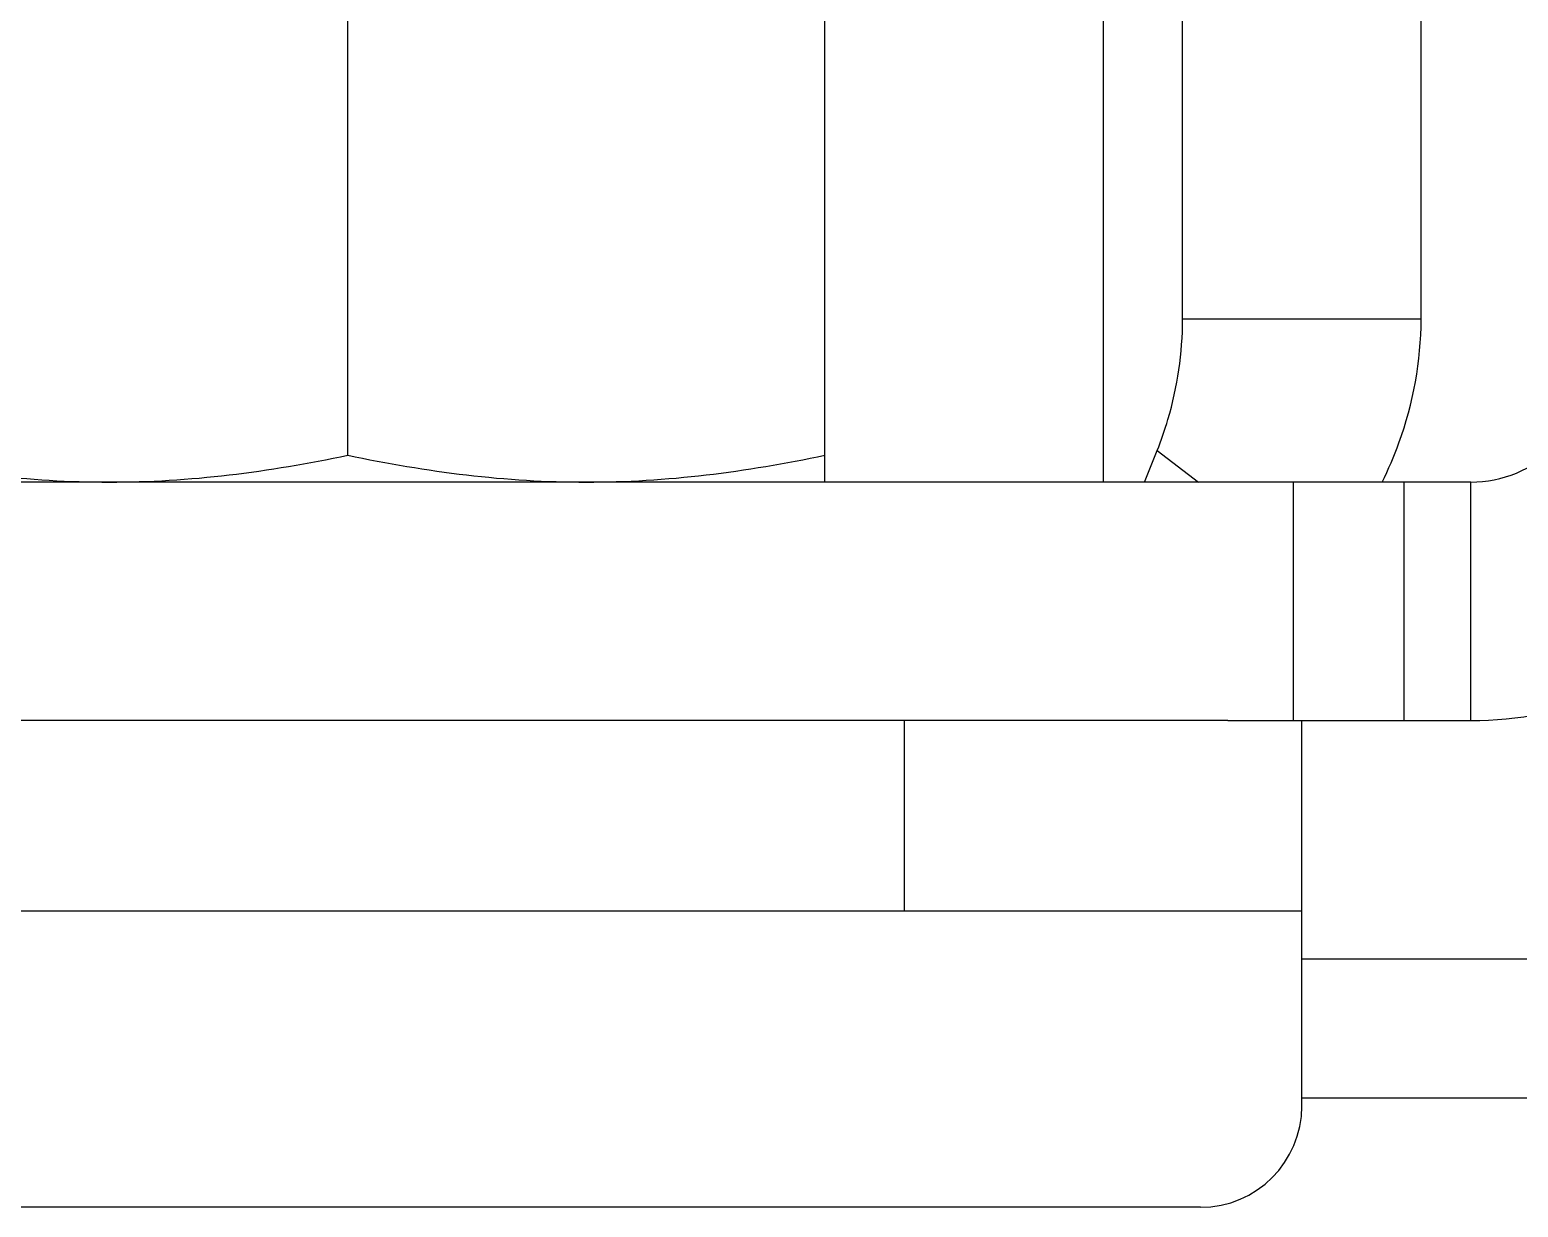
# Model space of a CAD drawing. Extents: x 1382187 to 1725648, y 860327 to 1571294.
# Drawn here: x 1535762 to 1536068.2, y 1235254.7 to 1235496.9 of the extents above; entities that cross this region are included whole.
import ezdxf

# ---------------------------------------------------------------- set-up
doc = ezdxf.new("R2010")
doc.units = 0
doc.header["$LTSCALE"] = 1000
doc.header["$MEASUREMENT"] = 0

msp = doc.modelspace()

# ---------------------------------------------------------------- linework, layer by layer
for p, q in [((1535982.76, 1236292.77), (1535982.76, 1235403.86)), ((1535999.12, 1235437.38), (1535999.12, 1236051.14)), ((1536048.18, 1235437.38), (1536048.18, 1236051.14)), ((1535925.52, 1235403.86), (1535925.52, 1235524.89)), ((1535827.39, 1235409.39), (1535827.39, 1235519.36)), ((1536048.18, 1235437.38), (1535999.12, 1235437.38)), ((1535991.29, 1235403.82), (1535993.9, 1235410.33)), ((1535993.9, 1235410.33), (1536002.41, 1235403.86)), ((1536058.41, 1235403.86), (1535596.37, 1235403.86)), ((1536021.94, 1235354.8), (1536021.94, 1235403.86)), ((1536044.68, 1235354.8), (1536044.68, 1235403.86)), ((1536058.41, 1235354.8), (1536058.41, 1235403.86)), ((1536008.4, 1235354.8), (1535640.55, 1235354.8)), ((1535941.88, 1235315.56), (1535941.88, 1235354.8)), ((1536008.4, 1235354.8), (1536058.41, 1235354.8)), ((1536023.65, 1235305.73), (1536023.65, 1235354.8)), ((1536023.65, 1235275.5), (1536023.65, 1235354.8)), ((1536023.65, 1235315.56), (1535631.13, 1235315.56)), ((1536236.56, 1235305.73), (1536023.65, 1235305.73)), ((1536236.56, 1235277.11), (1536023.65, 1235277.11)), ((1536002.83, 1235254.68), (1535651.95, 1235254.68))]:
    msp.add_line(p, q)
for centre, radius, end in [((1536058.41, 1235428.39), 24.53, 315), ((1536058.41, 1235428.39), 73.6, 315), ((1536002.83, 1235275.5), 20.82, 0)]:
    msp.add_arc(centre, radius, 270, end)
for points, knots in [([(1535993.9, 1235410.33), (1535994.73, 1235412.44), (1535997.73, 1235421.15), (1535999.12, 1235430.43), (1535999.12, 1235437.38)], [0, 0, 0, 0, 0.246008, 1, 1, 1, 1]), ([(1536040.15, 1235403.85), (1536041.45, 1235406.47), (1536046.04, 1235417.08), (1536048.18, 1235428.76), (1536048.18, 1235437.38)], [0, 0, 0, 0, 0.253543, 1, 1, 1, 1]), ([(1535729.26, 1235409.39), (1535737.34, 1235407.69), (1535753.6, 1235404.89), (1535770.1, 1235403.86), (1535778.32, 1235403.86)], [0, 0, 0, 0, 0.500766, 1, 1, 1, 1]), ([(1535778.32, 1235403.86), (1535786.55, 1235403.86), (1535803.05, 1235404.89), (1535819.31, 1235407.69), (1535827.39, 1235409.39)], [0, 0, 0, 0, 0.499234, 1, 1, 1, 1]), ([(1535827.39, 1235409.39), (1535835.47, 1235407.69), (1535851.73, 1235404.89), (1535868.23, 1235403.86), (1535876.46, 1235403.86)], [0, 0, 0, 0, 0.500766, 1, 1, 1, 1]), ([(1535876.46, 1235403.86), (1535884.68, 1235403.86), (1535901.18, 1235404.89), (1535917.44, 1235407.69), (1535925.52, 1235409.39)], [0, 0, 0, 0, 0.499234, 1, 1, 1, 1])]:
    msp.add_open_spline(points, degree=3, knots=knots)

doc.saveas('drawing.dxf')
